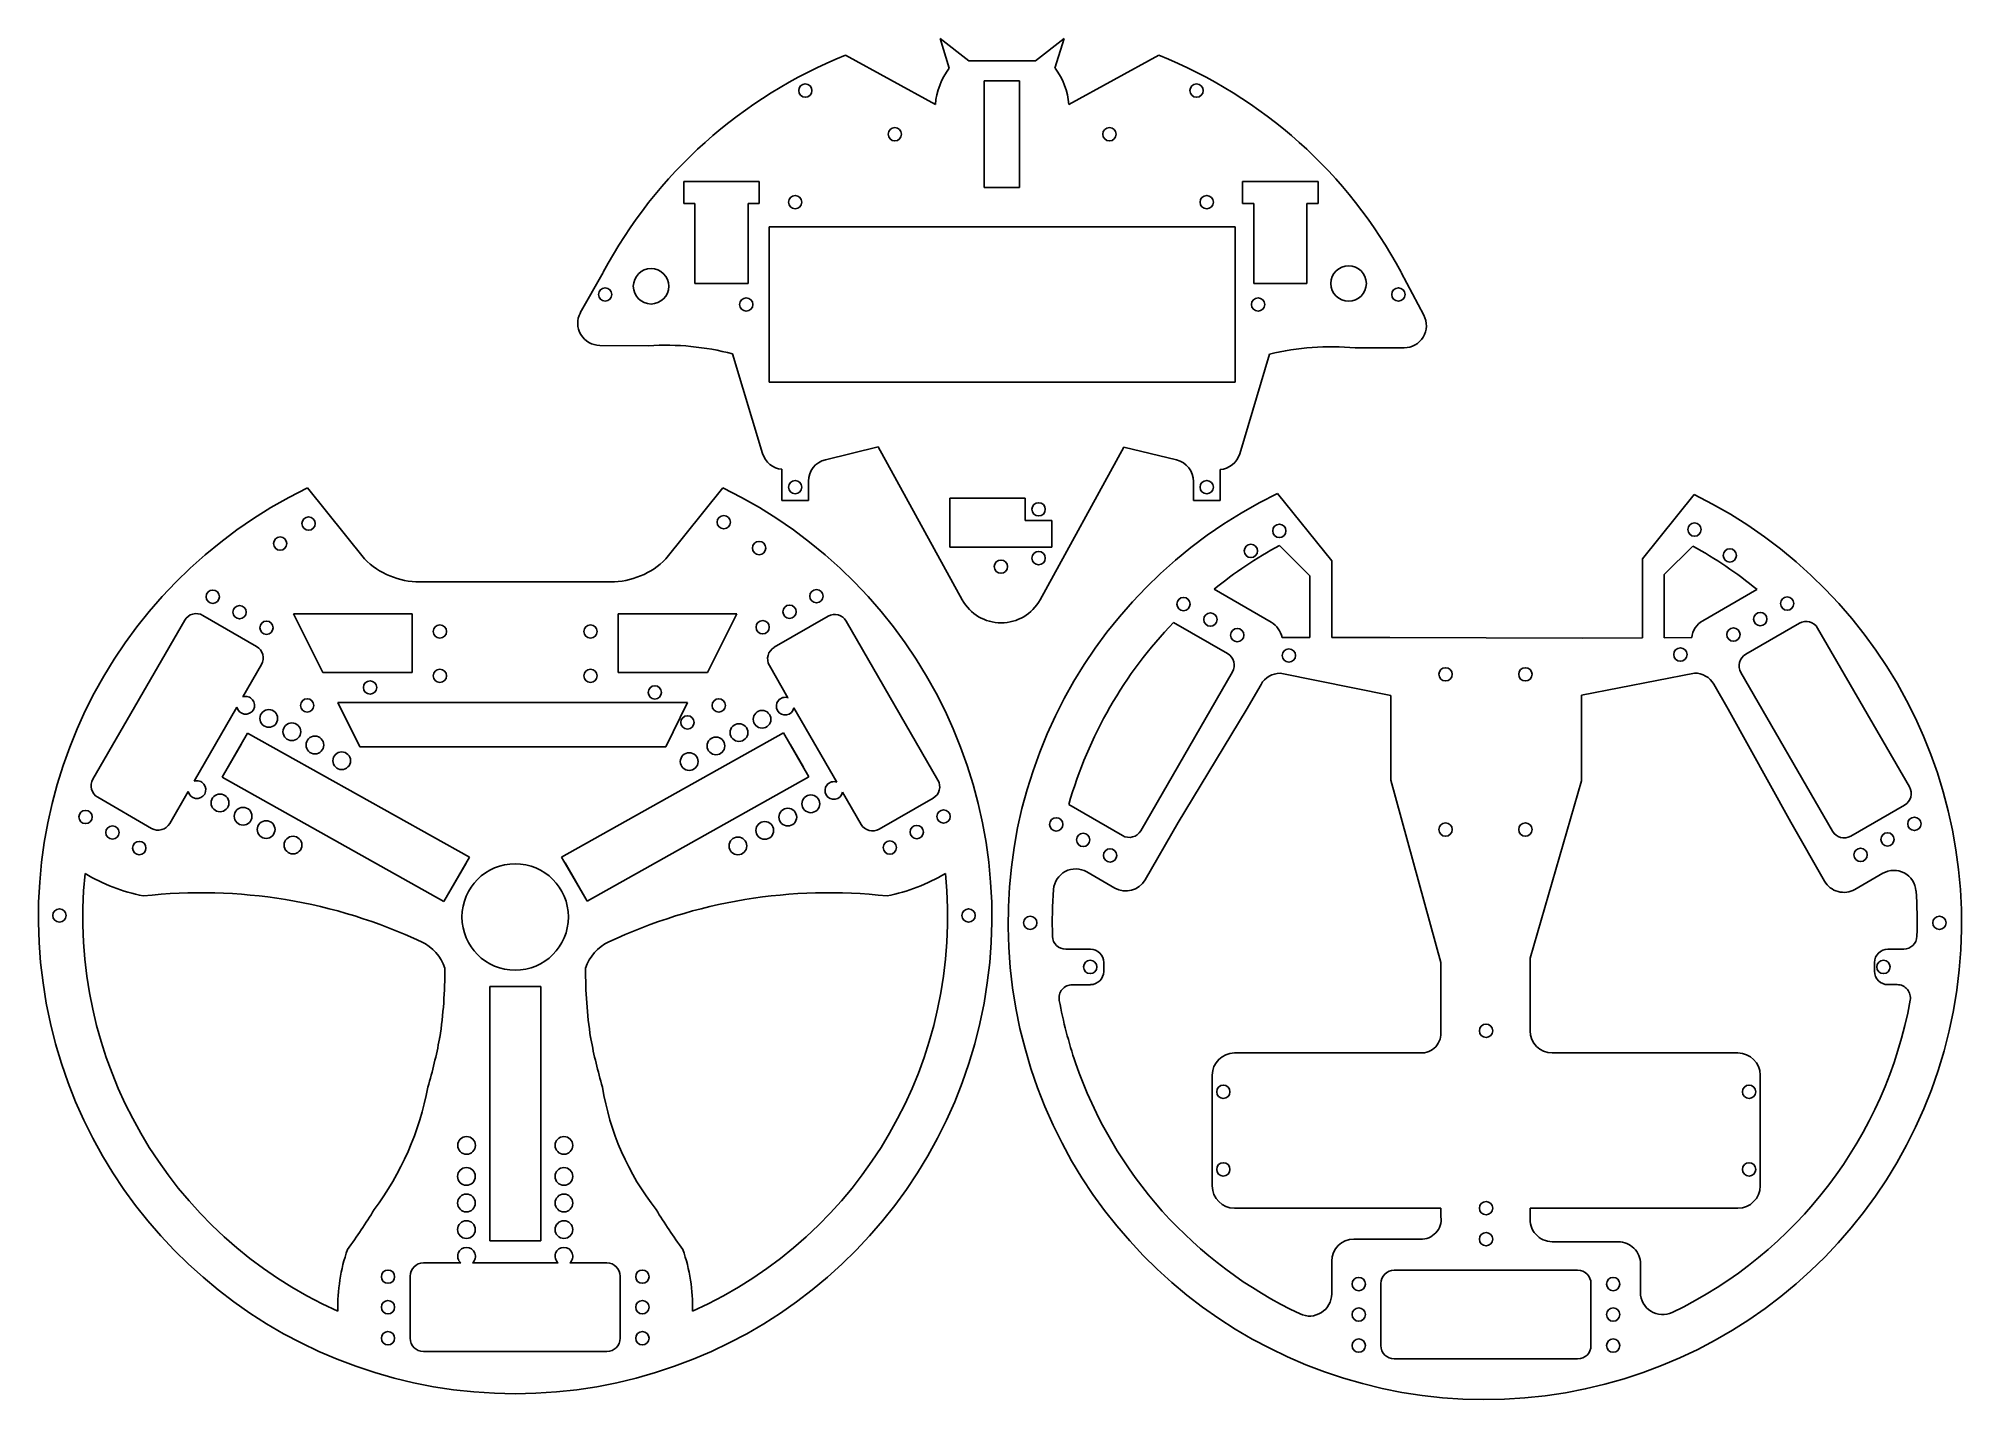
# Model space of a CAD drawing. Header units: millimetres. Extents: x -103 to 331, y -108 to 199.
import ezdxf

# ---------------------------------------------------------------- set-up
doc = ezdxf.new("R2010")
doc.units = ezdxf.units.MM

msp = doc.modelspace()

# ---------------------------------------------------------------- linework, layer by layer
at = {"color": 7, "linetype": 'Continuous', "lineweight": 25}
for p, q in [((106.92, 193.67), (100.47, 198.71)), ((100.47, 198.71), (102.52, 191.99)), ((128.42, 198.71), (121.96, 193.67)), ((126.36, 191.99), (128.42, 198.71)), ((99.4, 183.83), (79.09, 194.95)), ((121.96, 193.67), (106.92, 193.67)), ((149.79, 194.95), (129.48, 183.83)), ((110.37, 189.12), (110.37, 165.12)), ((118.37, 189.12), (110.37, 189.12)), ((118.37, 165.12), (118.37, 189.12)), ((110.37, 165.12), (118.37, 165.12)), ((45.17, 161.46), (45.17, 143.46)), ((57.17, 143.46), (57.17, 161.46)), ((171.17, 161.46), (171.17, 143.46)), ((183.17, 143.46), (183.17, 161.46)), ((24.48, 145.97), (19.32, 136.85)), ((45.17, 143.46), (57.17, 143.46)), ((171.17, 143.46), (183.17, 143.46)), ((209.52, 136.3), (204.4, 145.97)), ((23.7, 129.49), (34.73, 129.42)), ((53.67, 127.59), (60.4, 105.11)), ((168.01, 105.05), (174.74, 127.53)), ((194.07, 128.96), (205.1, 128.96)), ((74.58, 103.7), (86.49, 106.63)), ((86.49, 106.63), (105.46, 72.11)), ((122.99, 72.11), (141.92, 106.57)), ((141.92, 106.57), (153.77, 103.66)), ((64.77, 101.57), (64.77, 94.53)), ((163.57, 94.53), (163.57, 101.5)), ((-42.23, 97.35), (-29.37, 81.35)), ((51.49, 97.35), (38.63, 81.35)), ((70.77, 94.53), (70.77, 98.85)), ((157.57, 98.8), (157.57, 94.53)), ((188.75, 80.94), (176.57, 96.1)), ((270.49, 95.87), (258.81, 81.34)), ((64.77, 94.53), (70.77, 94.53)), ((102.67, 95.03), (102.67, 84.53)), ((119.67, 95.03), (102.67, 95.03)), ((157.57, 94.53), (163.57, 94.53)), ((125.67, 84.53), (125.67, 90.03)), ((102.67, 84.03), (125.67, 84.03)), ((183.8, 77.54), (176.96, 84.38)), ((188.75, 72.59), (188.75, 80.94)), ((-16.87, 76.17), (26.13, 76.17)), ((162.23, 74.51), (175.13, 67.06)), ((272.43, 67.4), (284.66, 74.46)), ((-90.58, 31.69), (-69.9, 67.51)), ((-53.68, 61.61), (-65.8, 68.61)), ((-45.37, 68.96), (-38.75, 55.72)), ((-18.63, 68.96), (-45.37, 68.96)), ((-18.63, 68.96), (-18.63, 55.72)), ((27.87, 68.96), (27.87, 55.72)), ((54.63, 68.96), (27.87, 68.96)), ((54.63, 68.96), (48.01, 55.72)), ((63.05, 61.41), (75.18, 68.41)), ((79.27, 67.31), (99.96, 31.49)), ((165.29, 59.99), (153.1, 67.02)), ((294.24, 66.84), (282.11, 59.84)), ((319.02, 29.92), (298.33, 65.74)), ((177.55, 63.61), (183.8, 63.61)), ((188.75, 63.61), (201.87, 63.61)), ((245.32, 63.51), (258.81, 63.56)), ((263.76, 63.57), (269.96, 63.59)), ((-56.78, 50.24), (-52.58, 57.51)), ((66.15, 50.04), (61.95, 57.31)), ((-18.63, 55.72), (-38.75, 55.72)), ((27.87, 55.72), (48.01, 55.72)), ((145.69, 20.05), (166.37, 55.87)), ((172.82, 53.06), (169.47, 47.25)), ((278.16, 47.48), (274.91, 53.11)), ((281.01, 55.74), (301.7, 19.92)), ((-67.76, 31.22), (-58.1, 47.95)), ((-35.38, 48.98), (-30.37, 38.96)), ((-11.89, 48.98), (-35.38, 48.98)), ((21.13, 48.98), (43.48, 48.98)), ((43.48, 48.98), (38.63, 38.96)), ((67.48, 47.75), (77.14, 31.02)), ((202.1, 31.45), (202.1, 50.56)), ((245.09, 50.61), (245.09, 31.28)), ((-57.1, 39.68), (-60.1, 34.48)), ((69.61, 34.38), (66.63, 39.59)), ((-30.37, 38.96), (-7.13, 38.96)), ((16.37, 38.96), (38.63, 38.96)), ((-77.36, 20.59), (-89.48, 27.59)), ((-69.08, 28.93), (-73.26, 21.69)), ((78.46, 28.72), (82.64, 21.49)), ((86.73, 20.39), (98.86, 27.39)), ((129.46, 25.95), (141.59, 18.95)), ((154.13, 21.88), (146.67, 8.95)), ((299.91, 8.68), (292.33, 21.99)), ((305.79, 18.82), (317.92, 25.82)), ((-6.45, 12.74), (-11.43, 4.1)), ((20.84, 4.16), (15.88, 12.82)), ((139.84, 7.12), (133.52, 10.77)), ((313.03, 10.45), (306.75, 6.82)), ((128.79, -6.67), (134.35, -6.67)), ((233.5, -8.65), (233.5, -25.06)), ((314.17, -6.66), (317.74, -6.66)), ((137.35, -9.67), (137.35, -11.67)), ((213.36, -25.06), (213.36, -9.65)), ((311.17, -11.65), (311.17, -9.66)), ((-0.33, -15.06), (9.65, -15.06)), ((134.35, -14.67), (130.28, -14.67)), ((316.26, -14.65), (314.17, -14.65)), ((166.82, -30.06), (208.75, -30.06)), ((238.5, -30.06), (280.37, -30.06)), ((161.82, -60.06), (161.82, -35.06)), ((285.37, -35.06), (285.37, -60.06)), ((213.4, -65.06), (166.82, -65.06)), ((233.54, -65.06), (233.54, -67.01)), ((280.37, -65.06), (233.54, -65.06)), ((1.65, -72.4), (7.65, -72.4)), ((193.75, -72.03), (208.75, -72.03)), ((238.5, -72.63), (253.38, -72.63)), ((-7.65, -77.4), (-16.05, -77.4)), ((14.31, -77.4), (-5.01, -77.4)), ((16.96, -77.4), (25.31, -77.4)), ((188.75, -84.39), (188.75, -77.03)), ((258.38, -77.63), (258.38, -84.08)), ((-19.05, -80.4), (-19.05, -94.4)), ((28.31, -80.4), (28.31, -94.4)), ((199.85, -82.06), (199.85, -96.06)), ((244.22, -79.06), (202.85, -79.06)), ((247.22, -96.06), (247.22, -82.06)), ((-16.05, -97.4), (25.31, -97.4)), ((202.85, -99.06), (244.22, -99.06))]:
    msp.add_line(p, q, dxfattribs=at)
for p, q in [((59.67, 166.46), (42.67, 166.46)), ((42.67, 166.46), (42.67, 163.96)), ((59.67, 166.46), (59.67, 161.46)), ((168.67, 161.46), (168.67, 166.46)), ((168.67, 166.46), (185.67, 166.46)), ((185.67, 166.46), (185.67, 161.46)), ((42.67, 161.46), (42.67, 163.96)), ((45.17, 161.46), (42.67, 161.46)), ((59.67, 161.46), (57.17, 161.46)), ((171.17, 161.46), (168.67, 161.46)), ((185.67, 161.46), (183.17, 161.46)), ((119.67, 95.03), (119.67, 90.03)), ((119.67, 90.03), (125.67, 90.03)), ((125.67, 90.03), (125.67, 84.03)), ((102.67, 84.03), (102.67, 84.53)), ((125.67, 84.03), (102.67, 84.03)), ((263.76, 77.81), (270.19, 84.24)), ((258.81, 81.34), (258.81, 72.87)), ((183.8, 77.54), (183.8, 63.61)), ((263.76, 77.81), (263.76, 63.57)), ((188.75, 72.59), (188.75, 63.61)), ((258.81, 72.87), (258.81, 63.56)), ((201.87, 63.61), (245.32, 63.51)), ((177.15, 55.56), (202.1, 50.56)), ((245.09, 50.61), (270.58, 55.61)), ((-11.89, 48.98), (21.13, 48.98)), ((154.13, 21.88), (169.47, 47.25)), ((278.16, 47.48), (292.33, 21.99)), ((-61.47, 32.1), (-55.73, 42.06)), ((-55.73, 42.06), (-5.69, 14.06)), ((65.14, 42.13), (15.1, 14.12)), ((70.88, 32.17), (65.14, 42.13)), ((-7.13, 38.96), (16.37, 38.96)), ((-11.43, 4.1), (-61.47, 32.1)), ((20.84, 4.16), (70.88, 32.17)), ((213.36, -9.65), (202.1, 31.45)), ((245.09, 31.28), (233.5, -8.65)), ((-5.69, 14.06), (-11.43, 4.1)), ((15.1, 14.12), (20.84, 4.16)), ((-1.08, -15.06), (10.42, -15.06)), ((-1.08, -72.4), (-1.08, -15.06)), ((10.42, -15.06), (10.42, -72.4)), ((213.4, -65.06), (213.4, -67.03)), ((-1.08, -72.4), (10.42, -72.4)), ((10.42, -72.4), (-1.08, -72.4))]:
    msp.add_line(p, q)
at = {"color": 7, "linetype": 'Continuous'}
for p, q in [((61.91, 156.22), (166.98, 156.22)), ((61.91, 121.22), (61.91, 156.22)), ((166.98, 121.22), (166.98, 156.22)), ((61.91, 121.22), (166.98, 121.22))]:
    msp.add_line(p, q, dxfattribs=at)
at = {"color": 7, "linetype": 'Continuous', "lineweight": 25}
for centre, radius in [((70.06, 186.95), 1.5), ((158.28, 186.95), 1.5), ((90.24, 177.12), 1.5), ((138.64, 177.12), 1.5), ((67.77, 161.8), 1.5), ((160.57, 161.8), 1.5), ((192.57, 143.46), 4), ((35.27, 142.83), 4), ((24.92, 140.98), 1.5), ((203.79, 140.98), 1.5), ((67.77, 97.53), 1.5), ((160.57, 97.53), 1.5), ((51.67, 89.63), 1.5), ((-41.95, 89.31), 1.5), ((176.95, 87.66), 1.5), ((270.57, 87.97), 1.5), ((-48.37, 84.8), 1.5), ((59.63, 83.8), 1.5), ((170.54, 83.14), 1.5), ((278.54, 82.14), 1.5), ((114.17, 79.6), 1.5), ((-63.57, 72.83), 1.5), ((72.56, 72.94), 1.5), ((-57.51, 69.33), 1.5), ((66.5, 69.44), 1.5), ((155.34, 71.17), 1.5), ((291.47, 71.28), 1.5), ((-51.45, 65.83), 1.5), ((60.44, 65.94), 1.5), ((161.4, 67.67), 1.5), ((167.46, 64.17), 1.5), ((279.34, 64.28), 1.5), ((285.41, 67.78), 1.5), ((179.1, 59.56), 1.5), ((267.38, 59.78), 1.5), ((-28.1, 52.35), 1.5), ((36.13, 51.25), 1.5), ((-42.27, 48.31), 1.5), ((50.53, 48.31), 1.5), ((-50.93, 45.38), 2), ((-45.73, 42.38), 2), ((43.48, 44.48), 1.5), ((55.1, 42.18), 2), ((60.3, 45.18), 2), ((-40.53, 39.38), 2), ((49.91, 39.18), 2), ((-34.49, 35.84), 2), ((43.87, 35.64), 2), ((-61.93, 26.32), 2), ((71.3, 26.12), 2), ((-92.25, 23.15), 1.5), ((-56.73, 23.32), 2), ((-51.53, 20.32), 2), ((60.91, 20.12), 2), ((66.11, 23.12), 2), ((101.24, 23.26), 1.5), ((126.65, 21.49), 1.5), ((320.15, 21.6), 1.5), ((-86.19, 19.65), 1.5), ((-80.13, 16.15), 1.5), ((-45.47, 16.82), 2), ((54.85, 16.62), 2), ((89.12, 16.26), 1.5), ((95.18, 19.76), 1.5), ((132.72, 17.99), 1.5), ((314.09, 18.1), 1.5), ((138.78, 14.49), 1.5), ((308.03, 14.6), 1.5), ((4.63, 0.6), 12), ((-98.14, 0.94), 1.5), ((106.88, 0.94), 1.5), ((120.77, -0.72), 1.5), ((325.79, -0.72), 1.5), ((134.31, -10.67), 1.5), ((313.17, -10.67), 1.5), ((223.56, -25.06), 1.5), ((164.32, -38.81), 1.5), ((282.87, -38.81), 1.5), ((-6.33, -50.9), 2), ((15.63, -50.9), 2), ((-6.37, -57.9), 2), ((15.63, -57.9), 2), ((164.32, -56.31), 1.5), ((282.87, -56.31), 1.5), ((-6.37, -63.9), 2), ((15.63, -63.9), 2), ((223.56, -65.06), 1.5), ((-6.37, -69.9), 2), ((15.63, -69.9), 2), ((223.56, -72.06), 1.5), ((-24.05, -80.51), 1.5), ((33.31, -80.51), 1.5), ((194.85, -82.17), 1.5), ((252.22, -82.17), 1.5), ((-24.05, -87.4), 1.5), ((33.31, -87.4), 1.5), ((194.85, -89.06), 1.5), ((252.22, -89.06), 1.5), ((-24.05, -94.4), 1.5), ((33.31, -94.4), 1.5), ((194.85, -96.06), 1.5), ((252.22, -96.06), 1.5)]:
    msp.add_circle(centre, radius, dxfattribs=at)
for centre in [(56.74, 138.72), (172.15, 138.72), (122.67, 92.53), (122.67, 81.53), (-12.35, 64.98), (21.61, 64.98), (-12.35, 54.98), (21.61, 54.98), (214.43, 55.32), (232.43, 55.32), (214.43, 20.32), (232.43, 20.32)]:
    msp.add_circle(centre, 1.5)
for centre, radius, start, end in [((118.89, 95.62), 107, 111.8348, 151.9261), ((114.44, 182.75), 15.08, 142.2398, 175.8941), ((114.44, 182.75), 15.08, 4.1059, 37.7602), ((109.99, 95.62), 107, 28.0739, 68.1652), ((23.73, 134.49), 5, 151.8144, 269.6677), ((205.1, 133.96), 5, 270, 27.8533), ((38.46, 69.1), 60.44, 75.4254, 93.5413), ((188.8, 68.75), 60.44, 84.9963, 103.4493), ((65.19, 106.55), 5, 196.6686, 265.151), ((163.22, 106.49), 5, 274.0534, 343.3314), ((75.77, 98.85), 5, 103.7935, 180), ((152.57, 98.8), 5, 0, 76.2065), ((4.63, 0.6), 107.5, 115.8419, 64.1581), ((223.29, -0.72), 107.5, 115.7587, 63.9549), ((223.29, -0.72), 96.88, 118.5631, 129.0669), ((223.29, -0.72), 97.05, 50.7726, 61.0993), ((-16.87, 93.85), 17.68, 225, 270), ((26.13, 93.85), 17.68, 270, 315), ((114.22, 76.93), 10, 208.7867, 331.2133), ((-67.3, 66.01), 3, 60, 150), ((76.68, 65.81), 3, 30, 120), ((223.29, -0.72), 97.54, 136.0156, 164.1324), ((172.63, 62.73), 5, 10.1748, 60), ((274.93, 63.07), 5, 119.9917, 174.0256), ((295.74, 64.24), 3, 30, 120), ((-55.18, 59.01), 3, 330, 60), ((64.55, 58.81), 3, 120, 210.0014), ((163.79, 57.39), 3, 329.6114, 60.0018), ((283.61, 57.24), 3, 120, 210.0014), ((177.15, 50.56), 5, 90, 150), ((270.58, 50.61), 5, 30, 90), ((-56.14, 48.34), 2, 191.4327, 108.568), ((65.52, 48.14), 2, 71.432, 348.5673), ((-87.98, 30.19), 3, 150, 240), ((-67.12, 29.32), 2, 191.4102, 108.5905), ((76.5, 29.12), 2, 71.4095, 348.5898), ((97.36, 29.99), 3, 300, 30), ((316.42, 28.42), 3, 300, 30), ((-75.86, 23.19), 3, 240, 329.9986), ((85.23, 22.99), 3, 210, 300), ((143.09, 21.55), 3, 240, 329.9986), ((304.29, 21.42), 3, 210, 300), ((4.63, 0.6), 97.5, 174.2141, 245.7859), ((-71.58, 44.6), 40, 238.6794, 258.9656), ((4.63, 0.6), 97.5, 294.2141, 5.7859), ((80.84, 44.6), 40, 281.0344, 301.3206), ((131.02, 6.44), 5, 60, 175.5638), ((142.34, 11.45), 5, 240, 330), ((304.25, 11.15), 5, 209.645, 300), ((315.53, 6.12), 5, 4.2374, 120), ((-66.14, -110.71), 116.79, 64.8442, 96.4361), ((75.4, -110.71), 116.79, 83.5639, 115.1558), ((223.29, -0.72), 97.54, 175.5638, 181.788), ((223.29, -0.72), 97.5, 358.2151, 4.2374), ((128.79, -3.67), 3, 181.788, 270), ((317.74, -3.66), 3, 270, 358.2151), ((-20.75, -14.05), 10, 18.0148, 64.8442), ((30.01, -14.05), 10, 115.1558, 161.9852), ((134.35, -9.67), 3, 0, 90), ((314.17, -9.66), 3, 90, 180), ((-108.31, -11.71), 97.08, 351.1929, 0.4414), ((119.26, -11.58), 98.76, 179.6393, 188.7213), ((134.3, -11.62), 3.04, 270.8388, 359.1612), ((314.17, -11.65), 3, 180, 270), ((130.28, -17.67), 3, 90, 190.3243), ((316.26, -17.65), 3, 349.6775, 90), ((223.25, -0.73), 97.5, 190.3243, 198.8682), ((223.29, -0.72), 97.5, 295.6833, 349.6775), ((208.99, -25.66), 4.4, 266.7474, 7.873), ((238.5, -25.06), 5, 180, 270), ((-127.16, -5.03), 116.79, 343.7185, 349.2115), ((-17.34, -25.96), 5, 349.2115, 352.9802), ((26.6, -25.96), 5, 186.8534, 190.7885), ((136.42, -5.03), 116.79, 190.7885, 196.2815), ((166.82, -35.06), 5, 90, 180), ((280.37, -35.06), 5, 0, 90), ((223.29, -0.72), 97.54, 198.8682, 244.7093), ((-80.62, -25.46), 66.72, 323.2508, 349.3592), ((83.78, -28.13), 60.25, 189.2106, 218.1795), ((166.82, -60.06), 5, 180, 270), ((280.37, -60.06), 5, 270, 0), ((-127.16, -5.03), 116.79, 323.5639, 328.8914), ((136.42, -5.03), 116.79, 211.1086, 216.4361), ((208.98, -67.59), 4.45, 267.033, 7.158), ((238.5, -67.63), 5, 172.9396, 270), ((193.75, -77.03), 5, 90, 180), ((253.38, -77.63), 5, 359.9917, 90), ((4.63, -87.4), 40, 161.0344, 181.3206), ((-16.05, -80.4), 3, 90, 180), ((-6.33, -75.9), 2, 311.4327, 228.568), ((15.63, -75.9), 2, 311.4102, 228.5905), ((25.31, -80.4), 3, 0, 89.9986), ((4.63, -87.4), 40, 358.6794, 18.9656), ((202.85, -82.06), 3, 90, 180), ((244.22, -82.06), 3, 0, 89.9986), ((183.75, -84.39), 5, 244.7093, 0), ((263.38, -84.08), 5, 179.9917, 295.6833), ((-16.05, -94.4), 3, 180, 270), ((25.31, -94.4), 3, 270, 0), ((202.85, -96.06), 3, 180, 270), ((244.22, -96.06), 3, 270, 0)]:
    msp.add_arc(centre, radius, start, end, dxfattribs=at)

doc.saveas('drawing.dxf')
